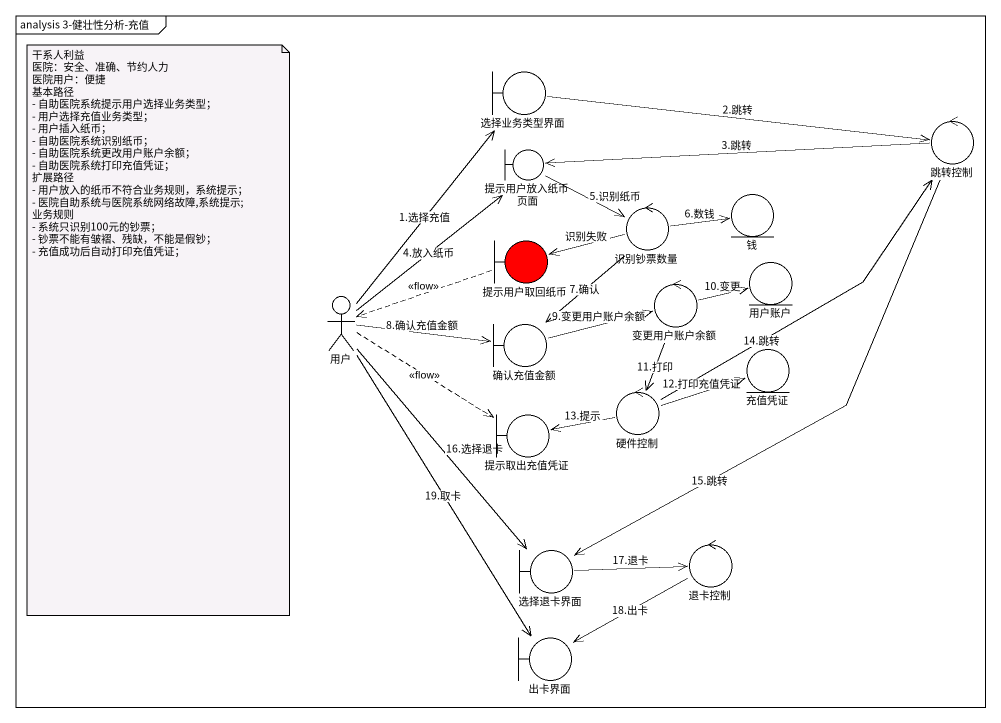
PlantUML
@startuml
mainframe analysis 3-健壮性分析-充值
boundary 选择业务类型界面
control 跳转控制
boundary 提示用户放入纸币页面
control 识别钞票数量
entity 钱
boundary 提示用户取回纸币 #FF0000
actor 用户
control 变更用户账户余额
entity 用户账户
boundary 确认充值金额
entity 充值凭证
boundary 提示取出充值凭证
control 硬件控制
boundary 选择退卡界面
control 退卡控制
boundary 出卡界面
选择业务类型界面 -right-> 跳转控制 : 2.跳转
跳转控制 -left-> 提示用户放入纸币页面 : 3.跳转
跳转控制 --> 选择退卡界面 : 15.跳转
提示用户放入纸币页面 -right-> 识别钞票数量 : 5.识别纸币
识别钞票数量 -right-> 钱 : 6.数钱
识别钞票数量 -left-> 提示用户取回纸币 : 识别失败
识别钞票数量 --> 确认充值金额 : 7.确认
提示用户取回纸币 .left.> 用户 : <<flow>>
用户 -up-> 选择业务类型界面 : 1.选择充值
用户 -up-> 提示用户放入纸币页面 : 4.放入纸币
用户 -right-> 确认充值金额 : 8.确认充值金额
用户 .right.> 提示取出充值凭证 : <<flow>>
用户 --> 选择退卡界面 : 16.选择退卡
用户 --> 出卡界面 : 19.取卡
变更用户账户余额 -right-> 用户账户 : 10.变更
变更用户账户余额 --> 硬件控制 : 11.打印
确认充值金额 -right-> 变更用户账户余额 : 9.变更用户账户余额
硬件控制 -up-> 跳转控制 : 14.跳转
硬件控制 -right-> 充值凭证 : 12.打印充值凭证
硬件控制 -left-> 提示取出充值凭证 : 13.提示
选择退卡界面 -right-> 退卡控制 : 17.退卡
退卡控制 -left-> 出卡界面 : 18.出卡
note as N1
  干系人利益
  医院：安全、准确、节约人力
  医院用户：便捷
  基本路径
  - 自助医院系统提示用户选择业务类型；
  - 用户选择充值业务类型；
  - 用户插入纸币；
  - 自助医院系统识别纸币；
  - 自助医院系统更改用户账户余额；
  - 自助医院系统打印充值凭证；
  扩展路径
  - 用户放入的纸币不符合业务规则，系统提示；
  - 医院自助系统与医院系统网络故障,系统提示;
  业务规则
  - 系统只识别100元的钞票；
  - 钞票不能有皱褶、残缺，不能是假钞；
  - 充值成功后自动打印充值凭证；
end note
@enduml
